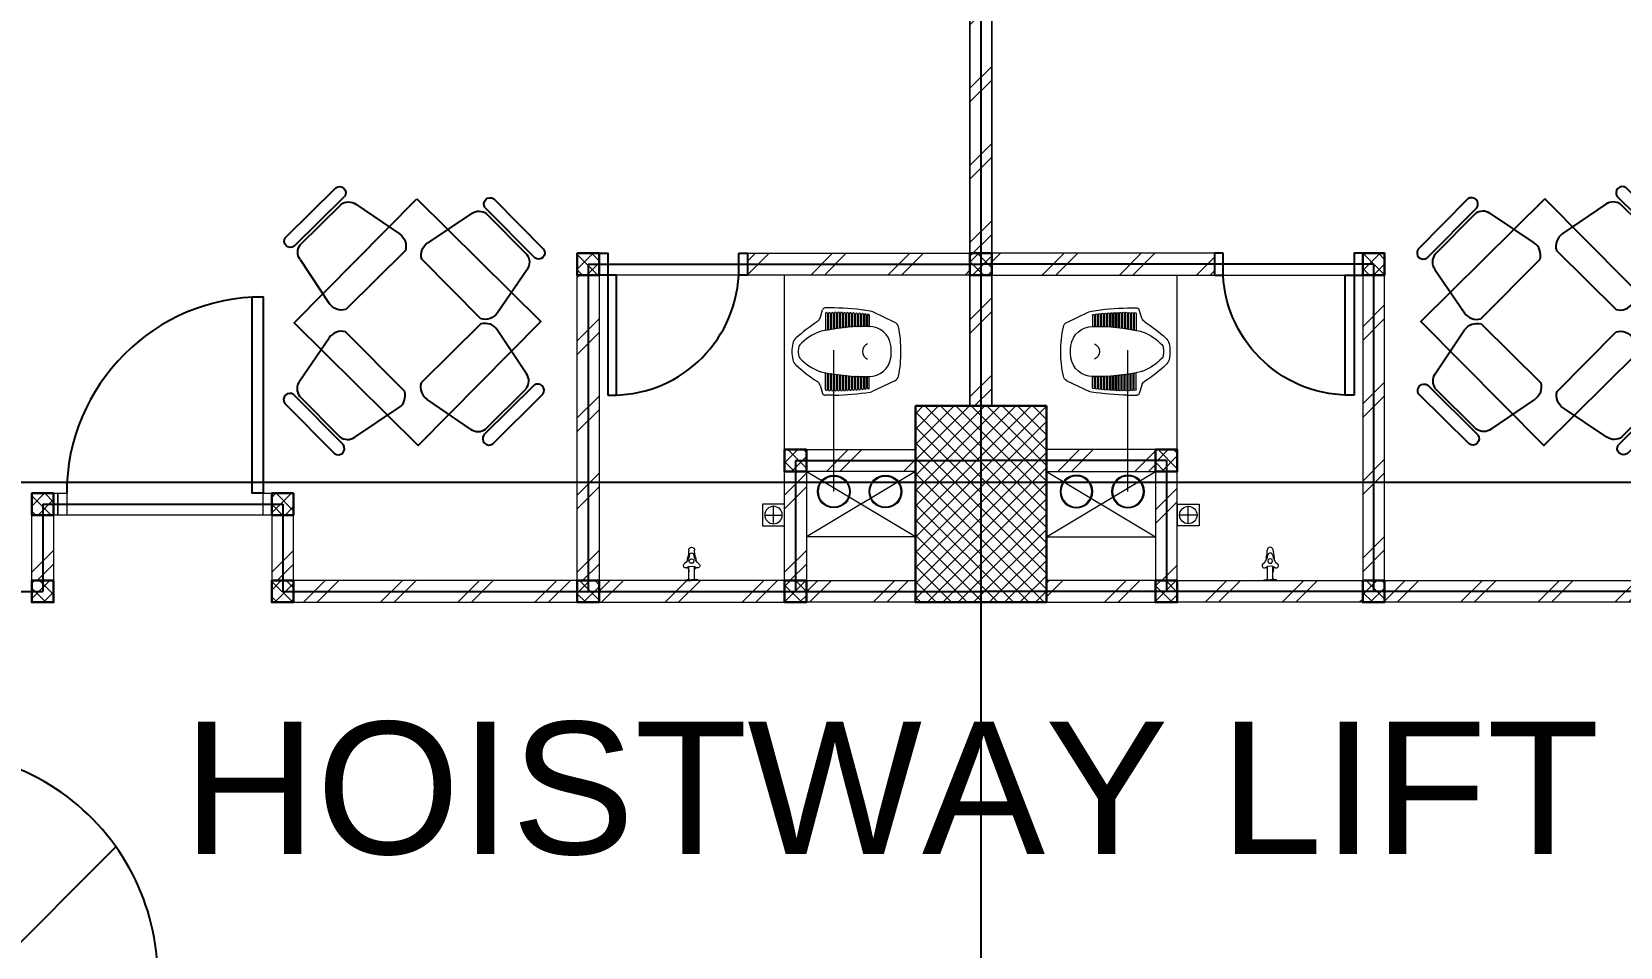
# Model space of a CAD drawing. Header units: millimetres. Extents: x -324 to 75, y -297 to 70.
# Drawn here: x -46.06 to -38.78, y 46.74 to 50.94 of the extents above; entities that cross this region are included whole.
import ezdxf

# ---------------------------------------------------------------- set-up
doc = ezdxf.new("R2010")
doc.units = ezdxf.units.MM
doc.layers.get('defpoints').update_dxf_attribs({"color": 1})
for name, color, linetype, lineweight in [('ars', 11, 'Continuous', 0), ('ars @ 1', 11, 'Continuous', 0), ('KOL', 1, 'Continuous', 30), ('KOLOM', 4, 'Continuous', 9), ('lan', 7, 'Continuous', 15), ('SANITAIR', 15, 'Continuous', 9), ('tem', 5, 'Continuous', 20), ('u', 6, 'Continuous', 20)]:
    doc.layers.add(name, color=color, linetype=linetype, lineweight=lineweight)
doc.layers.add('as', color=1, linetype='Continuous', plot=False)
doc.layers.add('FURNITURE', color=68, linetype='Continuous')
doc.layers.add('Kusen', color=30, linetype='Continuous')
doc.styles.add('ATTR', font='romans.shx', dxfattribs={"width": 0.8, "height": 0.56})
doc.styles.get("Standard").update_dxf_attribs({"font": 'arial.ttf'})
pattern_1 = [(45, (-9.49, 1.91954), (-0.1767767, 0.1767767), []), (45, (-9.4275, 1.91954), (-0.1767767, 0.1767767), [])]
pattern_2 = [(45, (-8.54, 1.91954), (-0.1767767, 0.1767767), []), (45, (-8.4775, 1.91954), (-0.1767767, 0.1767767), [])]
pattern_3 = [(45, (1568.57095, -401.98365), (-0.176776695, 0.176776695), []), (45, (1568.63345, -401.98365), (-0.176776695, 0.176776695), [])]
pattern_4 = [(45, (1569.52095, -401.98365), (-0.176776695, 0.176776695), []), (45, (1569.58345, -401.98365), (-0.176776695, 0.176776695), [])]
pattern_5 = [(45, (1570.12095, -401.98365), (-0.176776695, 0.176776695), []), (45, (1570.18345, -401.98365), (-0.176776695, 0.176776695), [])]
pattern_6 = [(45, (1570.12095, -402.58365), (-0.176776695, 0.176776695), []), (45, (1570.18345, -402.58365), (-0.176776695, 0.176776695), [])]
pattern_7 = [(45, (1570.37095, -403.48365), (-0.176776695, 0.176776695), []), (45, (1570.43345, -403.48365), (-0.176776695, 0.176776695), [])]

# ---------------------------------------------------------------- blocks, each defined once
blk = doc.blocks.new('KRAN ATAS')
for p, q in [((-0.0198, 0), (0, 0)), ((-0.0198, -0.0015), (-0.0198, 0)), ((0.0198, 0), (0, 0)), ((0.0198, -0.0015), (0.0198, 0)), ((-0.0193, -0.002), (0, -0.002)), ((-0.0087, -0.006), (-0.0087, -0.0441)), ((0.0193, -0.002), (0, -0.002)), ((0.0087, -0.006), (0.0087, -0.0441))]:
    blk.add_line(p, q)
for centre, radius, start, end in [((-0.0191, -0.047), 0.00682, 147.2603, 232.4214), ((-0.0188, -0.0464), 0.00682, 67.5786, 152.7397), ((-0.0193, -0.0015), 0.0005, 180, 270), ((0, -0.0187), 0.0268, 232.9628, 307.0372), ((-0.0127, -0.006), 0.004, 0, 90), ((0.0743, -0.0604), 0.0878, 163.7486, 168.4446), ((-0.0388, -0.0275), 0.03, 343.7486, 0), ((0.0127, -0.006), 0.004, 90, 180), ((0.0388, -0.0275), 0.03, 180, 196.2514), ((-0.0743, -0.0604), 0.0878, 11.5554, 16.2514), ((0.0188, -0.0464), 0.00682, 27.2603, 112.4214), ((0.0193, -0.0015), 0.0005, 270, 0), ((0.0191, -0.047), 0.00682, 307.5786, 32.7397), ((-0.0514, -0.0871), 0.0447, 7.4918, 50.9581), ((0.0743, -0.0604), 0.0878, 182.0552, 189.0251), ((-0.0892, -0.0965), 0.08, 0.3555, 16.2023), ((-0.0004, -0.0965), 0.0088, 176.8553, 272.6444), ((-0.0004, -0.0613), 0.0068, 86.5771, 273.4229), ((-0.0003, -0.0804), 0.00682, 187.5786, 272.7397), ((0.0004, -0.0613), 0.0068, 266.5771, 93.4229), ((0.0003, -0.0804), 0.00682, 267.2603, 352.4214), ((0.0004, -0.0965), 0.0088, 267.3556, 3.1447), ((0.0514, -0.0871), 0.0447, 129.0419, 172.5082), ((0.0892, -0.0965), 0.08, 163.7977, 179.6445), ((-0.0743, -0.0604), 0.0878, 350.9749, 357.9448)]:
    blk.add_arc(centre, radius, start, end)
blk = doc.blocks.new('AVOOR')
blk.add_lwpolyline([(-21.8185, -71.5914), (-21.9185, -71.5914), (-21.9185, -71.4914), (-21.8185, -71.4914)], close=True)
for points in [[(-21.9085, -71.5414), (-21.8285, -71.5414)], [(-21.8685, -71.5014), (-21.8685, -71.5814)]]:
    blk.add_lwpolyline(points)
blk.add_circle((-21.8685, -71.5414), 0.04)
blk = doc.blocks.new('CL J D')
for p, q in [((0.0275, 0.1273), (0.1283, 0.1756)), ((0.145, 0.1598), (0.145, 0.1109)), ((0.1539, 0.1598), (0.1539, 0.1111)), ((0.1587, 0.1615), (0.1587, 0.1111)), ((0.1676, 0.1615), (0.1676, 0.1111)), ((0.1723, 0.1631), (0.1723, 0.1111)), ((0.1812, 0.1631), (0.1812, 0.1109)), ((0.186, 0.1645), (0.186, 0.1109)), ((0.1949, 0.1645), (0.1949, 0.1105)), ((0.1996, 0.1657), (0.1996, 0.1105)), ((0.2085, 0.1657), (0.2085, 0.11)), ((0.2133, 0.1667), (0.2133, 0.11)), ((0.2222, 0.1667), (0.2222, 0.1092)), ((0.2269, 0.1676), (0.2269, 0.1092)), ((0.2358, 0.1676), (0.2358, 0.1082)), ((0.2406, 0.1682), (0.2406, 0.1082)), ((0.2495, 0.1682), (0.2495, 0.107)), ((0.2542, 0.1687), (0.2542, 0.107)), ((0.2631, 0.1687), (0.2631, 0.1056)), ((0.2679, 0.169), (0.2679, 0.1056)), ((0.2768, 0.169), (0.2768, 0.104)), ((0.2815, 0.1692), (0.2815, 0.104)), ((0.2904, 0.1692), (0.2904, 0.1022)), ((0.2952, 0.1691), (0.2952, 0.1022)), ((0.3041, 0.1691), (0.3041, 0.1003)), ((0.306, 0.1938), (0.3479, 0.1938)), ((0.3088, 0.1689), (0.3088, 0.1003)), ((0.3177, 0.1689), (0.3177, 0.0981)), ((0.3225, 0.1685), (0.3225, 0.0981)), ((0.3314, 0.1685), (0.3314, 0.0957)), ((0.3361, 0.1679), (0.3361, 0.0957)), ((0.345, 0.1679), (0.345, 0.093)), ((0.3709, 0.1476), (0.3594, 0.1853)), ((0.0275, -0.1398), (0.1283, -0.188)), ((0.145, -0.1722), (0.145, -0.1234)), ((0.1539, -0.1722), (0.1539, -0.1236)), ((0.1587, -0.174), (0.1587, -0.1236)), ((0.1676, -0.174), (0.1676, -0.1236)), ((0.1723, -0.1756), (0.1723, -0.1236)), ((0.1812, -0.1756), (0.1812, -0.1234)), ((0.186, -0.177), (0.186, -0.1234)), ((0.1949, -0.177), (0.1949, -0.123)), ((0.1996, -0.1782), (0.1996, -0.123)), ((0.2085, -0.1782), (0.2085, -0.1224)), ((0.2133, -0.1792), (0.2133, -0.1224)), ((0.2222, -0.1792), (0.2222, -0.1216)), ((0.2269, -0.18), (0.2269, -0.1216)), ((0.2358, -0.18), (0.2358, -0.1206)), ((0.2406, -0.1807), (0.2406, -0.1206)), ((0.2495, -0.1807), (0.2495, -0.1195)), ((0.2542, -0.1812), (0.2542, -0.1195)), ((0.2631, -0.1812), (0.2631, -0.1181)), ((0.2679, -0.1815), (0.2679, -0.1181)), ((0.2768, -0.1815), (0.2768, -0.1165)), ((0.2815, -0.1816), (0.2815, -0.1165)), ((0.2904, -0.1816), (0.2904, -0.1147)), ((0.2952, -0.1816), (0.2952, -0.1147)), ((0.3041, -0.1816), (0.3041, -0.1127)), ((0.3088, -0.1813), (0.3088, -0.1127)), ((0.3177, -0.1813), (0.3177, -0.1105)), ((0.3225, -0.1809), (0.3225, -0.1105)), ((0.3314, -0.1809), (0.3314, -0.1081)), ((0.3361, -0.1803), (0.3361, -0.1081)), ((0.345, -0.1803), (0.345, -0.1055)), ((0.306, -0.2062), (0.3479, -0.2062)), ((0.3709, -0.16), (0.3594, -0.1977))]:
    blk.add_line(p, q)
for centre, radius, start, end in [((0.1462, 0.1381), 0.0415, 97.43664, 115.58841), ((0.3183, -0.8979), 1.0917, 90.64465, 99.35641), ((0.1495, 0.1598), 0.00445, 0, 180), ((0.1631, 0.1615), 0.00445, 0, 180), ((0.1768, 0.1631), 0.00445, 0, 180), ((0.1904, 0.1645), 0.00445, 0, 180), ((0.2041, 0.1657), 0.00445, 0, 180), ((0.2177, 0.1667), 0.00445, 0, 180), ((0.2314, 0.1676), 0.00445, 0, 180), ((0.245, 0.1682), 0.00445, 0, 180), ((0.2587, 0.1687), 0.00445, 0, 180), ((0.2723, 0.169), 0.00445, 0, 180), ((0.286, 0.1692), 0.00445, 0, 180), ((0.2996, 0.1691), 0.00445, 0, 180), ((0.3133, 0.1689), 0.00445, 0, 180), ((0.3269, 0.1685), 0.00445, 0, 180), ((0.3406, 0.1679), 0.00445, 0, 180), ((0.3479, 0.1818), 0.012, 16.98371, 90), ((0.3992, 0.1563), 0.0297, 196.98371, 236.58705), ((0.5098, 0), 0.5098, 167.907, 180.70014), ((0.0403, 0.1006), 0.0297, 115.58841, 167.907), ((0.1458, 0.0077), 0.1009, 89.36458, 171.9631), ((0.1427, 0.1109), 0.00237, 271.71865, 0), ((0.1639, -0.8282), 0.9369, 77.60377, 91.04193), ((0.1563, 0.1111), 0.00237, 180, 0), ((0.17, 0.1111), 0.00237, 180, 0), ((0.1836, 0.1109), 0.00237, 180, 0), ((0.1973, 0.1105), 0.00237, 180, 0), ((0.2109, 0.11), 0.00237, 180, 0), ((0.2246, 0.1092), 0.00237, 180, 0), ((0.2382, 0.1082), 0.00237, 180, 0), ((0.2519, 0.107), 0.00237, 180, 0), ((0.2655, 0.1056), 0.00237, 180, 0), ((0.2792, 0.104), 0.00237, 180, 0), ((0.2928, 0.1022), 0.00237, 180, 0), ((0.3064, 0.1003), 0.00237, 180, 0), ((0.3201, 0.0981), 0.00237, 180, 0), ((0.3337, 0.0957), 0.00237, 180, 0), ((0.3474, 0.093), 0.00237, 180, 258.7357), ((0.3518, 0.0291), 0.0593, 68.96955, 77.12628), ((0.2831, -0.1497), 0.2509, 43.87855, 68.96955), ((-0.0629, -0.5443), 0.8096, 47.75416, 56.58705), ((0.1995, 0.0001), 0.1551, 171.9445, 182.3259), ((0.1409, -0.0052), 0.0359, 358.3993, 69.7102), ((0.4511, 0.0118), 0.0178, 9.30537, 43.87855), ((0.3402, -0.0063), 0.1302, 0.0418, 9.30537), ((0.4495, 0.0199), 0.0475, 13.4838, 47.75416), ((0.3402, -0.0063), 0.1598, 0.03404, 13.4838), ((0.5098, -0.0125), 0.5098, 179.29986, 192.093), ((0.1995, -0.0125), 0.1551, 177.6741, 188.0555), ((0.1458, -0.0202), 0.1009, 188.0369, 270.63542), ((0.1409, -0.0072), 0.0359, 290.2898, 1.6007), ((0.2831, 0.1372), 0.2509, 291.03045, 316.12145), ((-0.0629, 0.5318), 0.8096, 303.41295, 312.24584), ((0.4511, -0.0243), 0.0178, 316.12145, 350.69463), ((0.3402, -0.0061), 0.1302, 350.69463, 359.9582), ((0.4495, -0.0323), 0.0475, 312.24584, 346.5162), ((0.3402, -0.0061), 0.1598, 346.5162, 359.96596), ((0.0403, -0.113), 0.0297, 192.093, 244.41159), ((0.1427, -0.1234), 0.00237, 0, 88.28135), ((0.1639, 0.8157), 0.9369, 268.95807, 282.39623), ((0.1563, -0.1236), 0.00237, 0, 180), ((0.17, -0.1236), 0.00237, 0, 180), ((0.1836, -0.1234), 0.00237, 0, 180), ((0.1973, -0.123), 0.00237, 0, 180), ((0.2109, -0.1224), 0.00237, 0, 180), ((0.2246, -0.1216), 0.00237, 0, 180), ((0.2382, -0.1206), 0.00237, 0, 180), ((0.2519, -0.1195), 0.00237, 0, 180), ((0.2655, -0.1181), 0.00237, 0, 180), ((0.2792, -0.1165), 0.00237, 0, 180), ((0.2928, -0.1147), 0.00237, 0, 180), ((0.3064, -0.1127), 0.00237, 0, 180), ((0.3201, -0.1105), 0.00237, 0, 180), ((0.3337, -0.1081), 0.00237, 0, 180), ((0.3474, -0.1055), 0.00237, 101.2643, 180), ((0.3518, -0.0415), 0.0593, 282.87372, 291.03045), ((0.3992, -0.1687), 0.0297, 123.41295, 163.01629), ((0.1462, -0.1506), 0.0415, 244.41159, 262.56336), ((0.3183, 0.8854), 1.0917, 260.64359, 269.35535), ((0.1495, -0.1722), 0.00445, 180, 0), ((0.1631, -0.174), 0.00445, 180, 0), ((0.1768, -0.1756), 0.00445, 180, 0), ((0.1904, -0.177), 0.00445, 180, 0), ((0.2041, -0.1782), 0.00445, 180, 0), ((0.2177, -0.1792), 0.00445, 180, 0), ((0.2314, -0.18), 0.00445, 180, 0), ((0.245, -0.1807), 0.00445, 180, 0), ((0.2587, -0.1812), 0.00445, 180, 0), ((0.2723, -0.1815), 0.00445, 180, 0), ((0.286, -0.1816), 0.00445, 180, 0), ((0.2996, -0.1816), 0.00445, 180, 0), ((0.3133, -0.1813), 0.00445, 180, 0), ((0.3269, -0.1809), 0.00445, 180, 0), ((0.3406, -0.1803), 0.00445, 180, 0), ((0.3479, -0.1942), 0.012, 270, 343.01629)]:
    blk.add_arc(centre, radius, start, end)
blk = doc.blocks.new('P.60')
at = {"layer": 'Kusen'}
for points in [[(1472.8348, 997.5354), (1472.8748, 997.5354), (1472.8748, 997.4354), (1472.8348, 997.4354)], [(1473.4748, 997.5354), (1473.5148, 997.5354), (1473.5148, 997.4354), (1473.4748, 997.4354)], [(1472.8748, 996.8854), (1472.9148, 996.8854), (1472.9148, 997.4354), (1472.8748, 997.4354)]]:
    blk.add_lwpolyline(points, close=True, dxfattribs=at)
blk.add_arc((1472.8948, 997.4658), 0.5808, 268.02661, 356.99428, dxfattribs=at)
blk = doc.blocks.new('P-90')
at = {"layer": 'Kusen'}
blk.add_lwpolyline([(374.6908, -21.5979), (374.7408, -21.5979), (374.7408, -22.4979), (374.6908, -22.4979)], close=True, dxfattribs=at)
at = {"layer": 'Kusen', "lineweight": 9}
for points in [[(373.8008, -22.4979), (373.8408, -22.4979), (373.8408, -22.5979), (373.8008, -22.5979)], [(374.7408, -22.4979), (374.7808, -22.4979), (374.7808, -22.5979), (374.7408, -22.5979)]]:
    blk.add_lwpolyline(points, close=True, dxfattribs=at)
at = {"layer": 'Kusen'}
blk.add_arc((374.7408, -22.4979), 0.9, 90, 180, dxfattribs=at)
blk = doc.blocks.new('Manager Chair')
for p, q in [((6.793595, 0), (-6.793595, 0)), ((6.793595, -2.40006), (-6.793595, -2.40006)), ((5.764665, -3), (-5.250155, -3)), ((-7.308135, -5), (-9.242845, -14.93924)), ((7.82266, -5), (9.757352, -14.93924)), ((-7.822645, -18), (8.337156, -18))]:
    blk.add_line(p, q)
for centre, radius, start, end in [((-6.608415, -1.20003), 1.214231, 98.77222, 261.2278), ((-4.915795, -5.40289), 2.426032, 97.92188, 170.4409), ((5.430285, -5.40292), 2.42607, 9.559852, 82.07782), ((6.608435, -1.20003), 1.214228, 278.7714, 81.22861), ((-6.352795, -15.45813), 2.936262, 169.8216, 239.9611), ((6.867295, -15.45813), 2.936262, 300.0388, 10.17842)]:
    blk.add_arc(centre, radius, start, end)
at = {"style": 'ATTR', "width": 0.8, "flags": 9}
blk.add_attdef('ESTCODE', (0, 0), '', height=0.003816, dxfattribs=at)
blk = doc.blocks.new('mj makan')
blk.add_lwpolyline([(-0.0055, 1.1314), (0.5629, 0.5684), (0, 0), (-0.5684, 0.5629)], close=True)
for p, xscale, yscale, zscale, rotation in [((-0.4923, 1.0685), -0.02383953608250516, 0.02383953608250516, 0.02383953608250516, 44.72219960516194), ((0.4614, 1.0156), -0.02383953608250517, 0.02383953608250517, 0.02383953608250517, 314.7221996051619)]:
    blk.add_blockref('Manager Chair', p, dxfattribs=dict(xscale=xscale, yscale=yscale, zscale=zscale, rotation=rotation))
at = {"extrusion": (0, 0, -1)}
for p, xscale, yscale, zscale, rotation in [((-0.457, 0.1222), -0.02383953608250516, 0.02383953608250516, -0.02383953608250516, 135.277800394838), ((0.4971, 0.0786), -0.0238395360825052, 0.0238395360825052, -0.0238395360825052, 225.2778003948382)]:
    blk.add_blockref('Manager Chair', p, dxfattribs=dict(at, xscale=xscale, yscale=yscale, zscale=zscale, rotation=rotation))
blk = doc.blocks.new('K 10.10')
at = {"layer": 'ars'}
h = blk.add_hatch(dxfattribs=at)
h.set_pattern_fill('_USER', color=256, scale=0.05, angle=45, double=1, pattern_type=0)
h.set_pattern_definition([(45, (0, 0), (-0.035355339, 0.035355339), []), (135, (0, 0), (-0.035355339, -0.035355339), [])])
h.paths.add_polyline_path([(1560.5383, 1380.4069), (1560.6383, 1380.4069), (1560.6383, 1380.5069), (1560.5383, 1380.5069)])
at = {"layer": 'KOL'}
blk.add_lwpolyline([(1560.5383, 1380.4069), (1560.6383, 1380.4069), (1560.6383, 1380.5069), (1560.5383, 1380.5069)], close=True, dxfattribs=at)
blk = doc.blocks.new('typikal-1')
at = {"layer": 'ars'}
for centre, radius in [((5.526, -0.0422), 0.075), ((5.526, -0.0422), 0.071), ((5.7625, -0.0422), 0.075), ((5.7625, -0.0422), 0.071)]:
    blk.add_circle(centre, radius, dxfattribs=at)
at = {"layer": 'as'}
for p, q in [((4.4, 1), (4.4, -0.5)), ((4.4, 1), (6.2, 1)), ((5.35, 0.1), (5.35, -0.5)), ((5.35, 0.1), (6.2, 0.1)), ((1.9, -0.1), (1.9, -0.5)), ((1.9, -0.1), (3, -0.1)), ((3, -0.1), (3, -0.5)), ((0, -0.5), (1.9, -0.5)), ((3, -0.5), (6.2, -0.5))]:
    blk.add_line(p, q, dxfattribs=at)
at = {"layer": 'lan'}
for p, q in [((5.09, 0.95), (4.53, 0.95)), ((5.3, 0.15), (5.3, 0.95)), ((2.91, -0.15), (2.01, -0.15))]:
    blk.add_line(p, q, dxfattribs=at)
at = {"layer": 'tem'}
for points in [[(6.15, 1.05), (6.25, 1.05), (6.25, 2.15), (6.15, 2.15)], [(5.13, 1.05), (6.15, 1.05), (6.15, 0.95), (5.13, 0.95)], [(4.45, -0.45), (4.35, -0.45), (4.35, 0.95), (4.45, 0.95)], [(6.15, 0.35), (6.25, 0.35), (6.25, 0.95), (6.15, 0.95)], [(5.4, 0.15), (5.9, 0.15), (5.9, 0.05), (5.4, 0.05)], [(5.4, -0.45), (5.3, -0.45), (5.3, 0.05), (5.4, 0.05)], [(1.97, -0.15), (1.95, -0.15), (1.95, -0.05), (1.97, -0.05)], [(1.95, -0.45), (1.85, -0.45), (1.85, -0.15), (1.95, -0.15)], [(2.95, -0.45), (3.05, -0.45), (3.05, -0.15), (2.95, -0.15)], [(3.05, -0.55), (4.35, -0.55), (4.35, -0.45), (3.05, -0.45)], [(4.45, -0.55), (5.3, -0.55), (5.3, -0.45), (4.45, -0.45)], [(5.9, -0.55), (5.4, -0.55), (5.4, -0.45), (5.9, -0.45)]]:
    blk.add_lwpolyline(points, close=True, dxfattribs=at)
at = {"layer": 'u'}
for points in [[(5.526, -0.0422), (5.526, 0.6064)], [(5.9, -0.25), (5.3996, 0.0495)], [(5.9, 0.05), (5.4, -0.25)], [(5.9, -0.25), (5.4, -0.25)]]:
    blk.add_lwpolyline(points, dxfattribs=at)
at = {"layer": 'FURNITURE'}
blk.add_blockref('mj makan', (3.6205, 0.1681), dxfattribs=at)
at = {"layer": 'KOLOM', "extrusion": (0, 0, -1), "xscale": -1, "zscale": -1, "rotation": 180}
for p in [(-1564.9883, 1381.4569), (-1566.7883, 1381.4569), (-1565.9383, 1380.5569), (-1562.4883, 1380.3569), (-1563.5883, 1380.3569), (-1562.4883, 1379.9569), (-1563.5883, 1379.9569), (-1564.9883, 1379.9569), (-1565.9383, 1379.9569)]:
    blk.add_blockref('K 10.10', p, dxfattribs=at)
at = {"layer": 'Kusen'}
for name, p in [('P.60', (-1468.3848, -996.4854)), ('P-90', (-371.8308, 22.4479))]:
    blk.add_blockref(name, p, dxfattribs=at)
at = {"layer": 'SANITAIR', "extrusion": (0, 0, -1), "xscale": -1, "zscale": -1, "rotation": 180}
blk.add_blockref('CL J D', (-5.8335, 0.5932), dxfattribs=at)
at = {"layer": 'SANITAIR', "xscale": -1, "rotation": 180}
blk.add_blockref('AVOOR', (27.1181, -71.6914), dxfattribs=at)
at = {"layer": 'SANITAIR', "extrusion": (0, 0, -1), "xscale": 1.450644103627577, "yscale": 1.450644103627577, "zscale": -1.450644103627577, "rotation": 180.0386559153115}
blk.add_blockref('KRAN ATAS', (-4.874, -0.45), dxfattribs=at)
blk = doc.blocks.new("k1'")
at = {"layer": 'ars'}
h = blk.add_hatch(dxfattribs=at)
h.set_pattern_fill('_USER', color=256, scale=0.05, angle=45, double=1, pattern_type=0)
h.set_pattern_definition([(45, (0, -5), (-0.03535534, 0.03535534), []), (135, (0, -5), (-0.03535534, -0.03535534), [])])
h.paths.add_polyline_path([(-0.3, -0.45), (0.3, -0.45), (0.3, 0.45), (-0.3, 0.45)])
at = {"layer": 'KOL'}
blk.add_lwpolyline([(-0.3, -0.45), (0.3, -0.45), (0.3, 0.45), (-0.3, 0.45)], close=True, dxfattribs=at)
blk = doc.blocks.new('A-2')
at = {"layer": 'ars'}
h = blk.add_hatch(dxfattribs=at)
h.set_pattern_fill('TEMBOK', color=256, scale=0.25)
h.set_pattern_definition([(45, (-13.89, 1.11954), (-0.1767767, 0.1767767), []), (45, (-13.8275, 1.11954), (-0.1767767, 0.1767767), [])])
h.paths.add_polyline_path([(10.86, 51.4695), (10.96, 51.4695), (10.96, 53.2695), (10.86, 53.2695)])
h = blk.add_hatch(dxfattribs=at)
h.set_pattern_fill('TEMBOK', color=256, scale=0.25)
h.set_pattern_definition(pattern_1)
h.paths.add_polyline_path([(9.16, 50.6695), (9.06, 50.6695), (9.06, 52.0695), (9.16, 52.0695)])
h = blk.add_hatch(dxfattribs=at)
h.set_pattern_fill('TEMBOK', color=256, scale=0.25)
h.set_pattern_definition(pattern_1)
h.paths.add_polyline_path([(12.66, 50.6695), (12.76, 50.6695), (12.76, 52.0695), (12.66, 52.0695)])
h = blk.add_hatch(dxfattribs=at)
h.set_pattern_fill('TEMBOK', color=256, scale=0.25)
h.set_pattern_definition(pattern_2)
h.paths.add_polyline_path([(10.11, 50.6695), (10.01, 50.6695), (10.01, 51.1695), (10.11, 51.1695)])
h = blk.add_hatch(dxfattribs=at)
h.set_pattern_fill('TEMBOK', color=256, scale=0.25)
h.set_pattern_definition(pattern_2)
h.paths.add_polyline_path([(11.71, 50.6695), (11.81, 50.6695), (11.81, 51.1695), (11.71, 51.1695)])
h = blk.add_hatch(dxfattribs=at)
h.set_pattern_fill('TEMBOK', color=256, scale=0.25)
h.set_pattern_definition([(45, (-11.99, 1.91954), (-0.1767767, 0.1767767), []), (45, (-11.9275, 1.91954), (-0.1767767, 0.1767767), [])])
h.paths.add_polyline_path([(6.66, 50.6695), (6.56, 50.6695), (6.56, 50.9695), (6.66, 50.9695)])
h = blk.add_hatch(dxfattribs=at)
h.set_pattern_fill('TEMBOK', color=256, scale=0.25)
h.set_pattern_definition([(45, (-10.89, 1.91954), (-0.1767767, 0.1767767), []), (45, (-10.8275, 1.91954), (-0.1767767, 0.1767767), [])])
h.paths.add_polyline_path([(7.76, 50.6695), (7.66, 50.6695), (7.66, 50.9695), (7.76, 50.9695)])
at = {"layer": 'ars @ 1'}
h = blk.add_hatch(dxfattribs=at)
h.set_pattern_fill('TEMBOK', color=256, scale=0.25)
h.set_pattern_definition(pattern_7)
h.paths.add_polyline_path([(9.84, 52.0695), (9.84, 52.1695), (10.86, 52.1695), (10.86, 52.0695)])
h = blk.add_hatch(dxfattribs=at)
h.set_pattern_fill('TEMBOK', color=256, scale=0.25)
h.set_pattern_definition(pattern_7)
h.paths.add_polyline_path([(11.98, 52.0695), (11.98, 52.1695), (10.96, 52.1695), (10.96, 52.0695)])
h = blk.add_hatch(dxfattribs=at)
h.set_pattern_fill('TEMBOK', color=256, scale=0.25)
h.set_pattern_definition(pattern_6)
h.paths.add_polyline_path([(10.11, 51.1695), (10.11, 51.2695), (10.61, 51.2695), (10.61, 51.1695)])
h = blk.add_hatch(dxfattribs=at)
h.set_pattern_fill('TEMBOK', color=256, scale=0.25)
h.set_pattern_definition(pattern_6)
h.paths.add_polyline_path([(11.71, 51.1695), (11.71, 51.2695), (11.21, 51.2695), (11.21, 51.1695)])
h = blk.add_hatch(dxfattribs=at)
h.set_pattern_fill('TEMBOK', color=256, scale=0.25)
h.set_pattern_definition(pattern_3)
h.paths.add_polyline_path([(7.76, 50.5695), (7.76, 50.6695), (9.06, 50.6695), (9.06, 50.5695)])
h = blk.add_hatch(dxfattribs=at)
h.set_pattern_fill('TEMBOK', color=256, scale=0.25)
h.set_pattern_definition(pattern_4)
h.paths.add_polyline_path([(9.16, 50.5695), (9.16, 50.6695), (10.01, 50.6695), (10.01, 50.5695)])
h = blk.add_hatch(dxfattribs=at)
h.set_pattern_fill('TEMBOK', color=256, scale=0.25)
h.set_pattern_definition(pattern_5)
h.paths.add_polyline_path([(10.11, 50.5695), (10.11, 50.6695), (10.61, 50.6695), (10.61, 50.5695)])
h = blk.add_hatch(dxfattribs=at)
h.set_pattern_fill('TEMBOK', color=256, scale=0.25)
h.set_pattern_definition(pattern_5)
h.paths.add_polyline_path([(11.71, 50.5695), (11.71, 50.6695), (11.21, 50.6695), (11.21, 50.5695)])
h = blk.add_hatch(dxfattribs=at)
h.set_pattern_fill('TEMBOK', color=256, scale=0.25)
h.set_pattern_definition(pattern_4)
h.paths.add_polyline_path([(12.66, 50.5695), (12.66, 50.6695), (11.81, 50.6695), (11.81, 50.5695)])
h = blk.add_hatch(dxfattribs=at)
h.set_pattern_fill('TEMBOK', color=256, scale=0.25)
h.set_pattern_definition(pattern_3)
h.paths.add_polyline_path([(14.06, 50.5695), (14.06, 50.6695), (12.76, 50.6695), (12.76, 50.5695)])
at = {"layer": 'as'}
for p, q in [((10.91, 56.1195), (10.91, 43.0195)), ((-32.49, 51.1195), (41.91, 51.1195))]:
    blk.add_line(p, q, dxfattribs=at)
at = {"layer": 'KOL', "xscale": -1, "rotation": 180}
blk.add_blockref("k1'", (10.91, 51.0195), dxfattribs=at)
at = {"layer": 'lan'}
blk.add_blockref('typikal-1', (4.71, 51.1195), dxfattribs=at)
at = {"layer": 'lan', "xscale": -1}
blk.add_blockref('typikal-1', (17.11, 51.1195), dxfattribs=at)

msp = doc.modelspace()

# ---------------------------------------------------------------- hatches: boundary and pattern name
at = {"layer": 'defpoints'}
h = msp.add_hatch(dxfattribs=at)
h.set_pattern_fill('ANSI31', color=2, scale=0.25, style=0)
h.set_pattern_definition([(45, (294.6082, -9.8927), (-0.561266, 0.561266), [])])
edge = h.paths.add_edge_path()
edge.add_arc((-46.5158, 46.6049), 1.0368, 354.71106, 464.71106)
edge.add_arc((-48.793, 46.7236), 2.1995, 23.69987, 133.69987)
edge.add_arc((-51.5965, 47.1809), 1.7123, 41.42308, 151.42308)
edge.add_arc((-53.6755, 47.2756), 0.925, 51.54314, 161.54314)
edge.add_arc((-53.676, 45.8149), 1.9606, 116.56563, 226.56563)
edge.add_arc((-54.3118, 43.4576), 1.1742, 127.3394, 237.3394)
edge.add_arc((-54.0371, 41.3805), 1.4177, 129.84829, 239.84829)
edge.add_arc((-53.8308, 39.5116), 1.1211, 144.99949, 254.99949)
edge.add_arc((-52.3975, 39.2262), 1.8991, 204.83336, 314.83336)
edge.add_arc((-50.022, 38.7807), 1.3735, 221.0037, 331.0037)
edge.add_arc((-47.892, 39.0866), 1.3441, 226.30013, 336.30013)
edge.add_arc((-45.8366, 39.7084), 1.4249, 234.63767, 344.63767)
edge.add_arc((-45.4808, 40.8686), 1.8443, 303.5108, 413.5108)
edge.add_arc((-46.3895, 44.0455), 2.6252, 319.80937, 429.80937)

# ---------------------------------------------------------------- linework, layer by layer
at = {"layer": 'defpoints', "color": 2}
msp.add_lwpolyline([(-45.4834, 46.5094, 0.520567), (-46.779, 47.6077, 0.520567), (-50.3126, 48.3138, 0.520567), (-53.1002, 48, 0.520567), (-54.5529, 47.5685, 0.520567), (-55.024, 44.3911, 0.520567), (-54.9455, 42.469, 0.520567), (-54.7492, 40.1546, 0.520567), (-54.121, 38.4287, 0.520567), (-51.0586, 37.8795, 0.520567), (-48.8207, 38.1148, 0.520567), (-46.6613, 38.5463, 0.520567), (-44.4626, 39.3309, 0.520567), (-44.3841, 42.3513, 0.520567)], format="xyb", close=True, dxfattribs=at)

# ---------------------------------------------------------------- block references
at = {"layer": 'defpoints'}
msp.add_blockref('A-2', (-52.6163, -2.2441), dxfattribs=at)

# ---------------------------------------------------------------- texts
at = {"layer": 'defpoints', "color": 2, "insert": (-45.3641, 47.7778), "char_height": 0.606344, "attachment_point": 1}
msp.add_mtext_dynamic_manual_height_columns('HOISTWAY LIFT', width=18.632322, gutter_width=1, heights=[0], dxfattribs=at)

doc.saveas('drawing.dxf')
